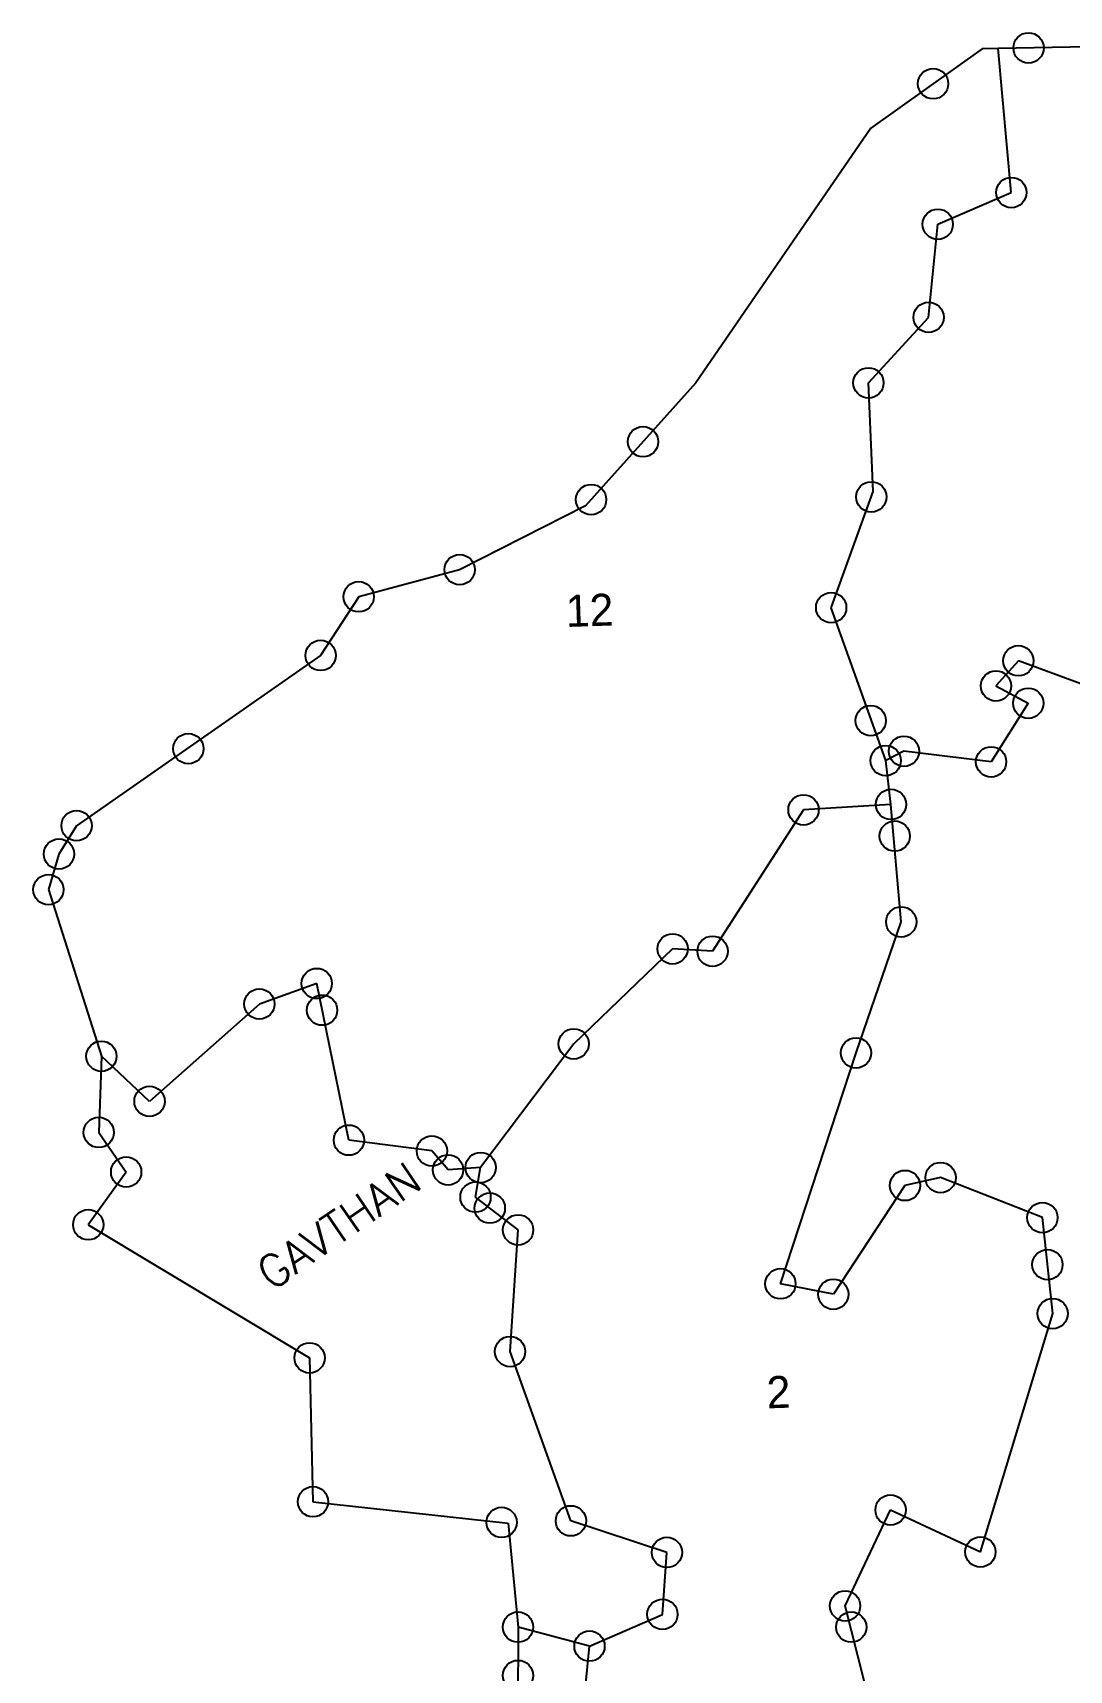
# Model space of a CAD drawing. Header units: metres. Extents: x 278270 to 279465, y 2078206 to 2080031.
# Drawn here: x 278269.9 to 278539.3, y 2079557.9 to 2079983.6 of the extents above; entities that cross this region are included whole.
import ezdxf
from ezdxf.enums import TextEntityAlignment as Align

# ---------------------------------------------------------------- set-up
doc = ezdxf.new("R2010")
doc.units = ezdxf.units.M
for name, color, linetype in [('POLY_PARCEL', 6, 'Continuous'), ('SYM_STONE', 1, 'Continuous'), ('TEXT_MAPIN', 7, 'Continuous'), ('TEXT_PARCEL', 7, 'Continuous'), ('V_BOUND_LINE', 7, 'Continuous')]:
    doc.layers.add(name, color=color, linetype=linetype)
doc.styles.get("Standard").update_dxf_attribs({"font": 'simplex.shx'})
doc.styles.add('TEXT_MAP', font='')
doc.styles.get('TEXT_MAP').set_extended_font_data('Kruti Dev 050')

# ---------------------------------------------------------------- blocks, each defined once
blk = doc.blocks.new('STONE')
blk.add_circle((0, 0), 0.851)

msp = doc.modelspace()

# ---------------------------------------------------------------- linework, layer by layer
for centre in [(278528.74, 2079979.68), (278503.93, 2079970.37), (278524.26, 2079942.08), (278505.15, 2079933.83), (278502.76, 2079909.62), (278487.12, 2079892.59), (278428.53, 2079877.29), (278415.03, 2079862.23), (278487.86, 2079862.94), (278380.85, 2079844.01), (278354.62, 2079836.97), (278477.43, 2079834.13), (278344.72, 2079821.71), (278526.09, 2079820.33), (278520.26, 2079813.79), (278528.67, 2079809.3), (278487.72, 2079804.77), (278310.34, 2079797.47), (278491.61, 2079794.37), (278496.36, 2079796.8), (278519.01, 2079794.05), (278470.24, 2079781.57), (278492.98, 2079782.97), (278281.27, 2079777.45), (278493.96, 2079774.75), (278495.64, 2079752.43), (278436.21, 2079745.43), (278446.6, 2079744.8), (278343.72, 2079736.42), (278328.8, 2079731.09), (278345.11, 2079729.49), (278287.73, 2079717.5), (278410.51, 2079720.73), (278483.89, 2079718.37), (278300.24, 2079705.78), (278287.04, 2079697.71), (278352.06, 2079695.69), (278373.64, 2079692.88), (278294.17, 2079687.41), (278377.85, 2079687.96), (278386.31, 2079688.57), (278496.62, 2079683.9), (278505.86, 2079685.95), (278384.98, 2079680.88), (278388.7, 2079678.02), (278532.35, 2079675.54), (278284.31, 2079673.7), (278396.06, 2079672.35), (278533.66, 2079663.32), (278464.25, 2079658.34), (278478, 2079655.62), (278535.01, 2079650.6), (278393.96, 2079640.72), (278341.85, 2079639.08), (278342.73, 2079601.67), (278492.87, 2079599.53), (278391.76, 2079596.31), (278409.77, 2079596.71), (278434.74, 2079588.49), (278516.23, 2079588.61), (278433.58, 2079572.4), (278481.06, 2079574.59), (278396.03, 2079569.08), (278482.66, 2079569.07), (278414.61, 2079564.13), (278396.02, 2079556.5)]:
    msp.add_circle(centre, 3.94)
at = {"layer": 'POLY_PARCEL'}
for p, q in [((278524.26, 2079942.08), (278520.88, 2079979.54)), ((278505.15, 2079933.83), (278524.26, 2079942.08)), ((278502.76, 2079909.62), (278505.15, 2079933.83)), ((278487.12, 2079892.59), (278502.76, 2079909.62)), ((278488.36, 2079864.37), (278487.12, 2079892.59)), ((278477.43, 2079834.13), (278488.36, 2079864.37)), ((278491.61, 2079794.37), (278477.43, 2079834.13)), ((278526.09, 2079820.33), (278520.26, 2079813.79)), ((278566.94, 2079805.16), (278526.09, 2079820.33)), ((278520.26, 2079813.79), (278528.67, 2079809.3)), ((278528.67, 2079809.3), (278519.01, 2079794.05)), ((278496.36, 2079796.8), (278491.61, 2079794.37)), ((278492.98, 2079782.97), (278491.61, 2079794.37)), ((278519.01, 2079794.05), (278496.36, 2079796.8)), ((278470.24, 2079781.57), (278446.6, 2079744.8)), ((278492.98, 2079782.97), (278470.24, 2079781.57)), ((278495.64, 2079752.43), (278492.98, 2079782.97)), ((278483.89, 2079718.37), (278495.64, 2079752.43)), ((278436.21, 2079745.43), (278410.51, 2079720.73)), ((278446.6, 2079744.8), (278436.21, 2079745.43)), ((278343.72, 2079736.42), (278328.8, 2079731.09)), ((278352.06, 2079695.69), (278343.72, 2079736.42)), ((278328.8, 2079731.09), (278300.24, 2079705.78)), ((278300.24, 2079705.78), (278287.73, 2079717.5)), ((278410.51, 2079720.73), (278386.31, 2079688.57)), ((278464.25, 2079658.34), (278483.89, 2079718.37)), ((278373.64, 2079692.88), (278352.06, 2079695.69)), ((278377.85, 2079687.96), (278373.64, 2079692.88)), ((278386.31, 2079688.57), (278377.85, 2079687.96)), ((278384.98, 2079680.88), (278386.31, 2079688.57)), ((278496.62, 2079683.9), (278478, 2079655.62)), ((278505.86, 2079685.95), (278496.62, 2079683.9)), ((278532.35, 2079675.54), (278505.86, 2079685.95)), ((278396.06, 2079672.35), (278384.98, 2079680.88)), ((278535.01, 2079650.6), (278532.35, 2079675.54)), ((278393.96, 2079640.72), (278396.06, 2079672.35)), ((278478, 2079655.62), (278464.25, 2079658.34)), ((278516.23, 2079588.61), (278535.01, 2079650.6)), ((278409.77, 2079596.71), (278393.96, 2079640.72)), ((278481.06, 2079574.59), (278492.87, 2079599.53)), ((278492.87, 2079599.53), (278516.23, 2079588.61)), ((278434.74, 2079588.49), (278409.77, 2079596.71)), ((278433.58, 2079572.4), (278434.74, 2079588.49)), ((278414.61, 2079564.13), (278433.58, 2079572.4)), ((278488.46, 2079545.49), (278481.06, 2079574.59)), ((278414.61, 2079564.13), (278396.03, 2079569.08)), ((278409.74, 2079513.8), (278414.61, 2079564.13))]:
    msp.add_line(p, q, dxfattribs=at)
at = {"layer": 'V_BOUND_LINE'}
for p, q in [((278655.35, 2079982.01), (278520.88, 2079979.54)), ((278516.65, 2079979.46), (278487.75, 2079958.8)), ((278520.88, 2079979.54), (278516.65, 2079979.46)), ((278487.75, 2079958.8), (278442.22, 2079892.56)), ((278442.22, 2079892.56), (278413.58, 2079860.61)), ((278413.58, 2079860.61), (278380.85, 2079844.01)), ((278380.85, 2079844.01), (278354.62, 2079836.97)), ((278354.62, 2079836.97), (278344.72, 2079821.71)), ((278344.72, 2079821.71), (278281.27, 2079777.45)), ((278281.27, 2079777.45), (278276.7, 2079770.09)), ((278276.7, 2079770.09), (278273.96, 2079760.82)), ((278273.96, 2079760.82), (278287.73, 2079717.5)), ((278287.73, 2079717.5), (278287.04, 2079697.71)), ((278287.04, 2079697.71), (278294.17, 2079687.41)), ((278294.17, 2079687.41), (278284.31, 2079673.7)), ((278284.31, 2079673.7), (278341.85, 2079639.08)), ((278341.85, 2079639.08), (278342.73, 2079601.67)), ((278342.73, 2079601.67), (278393.43, 2079596.13)), ((278393.43, 2079596.13), (278396.03, 2079569.08)), ((278396.03, 2079569.08), (278395.95, 2079510.17))]:
    msp.add_line(p, q, dxfattribs=at)

# ---------------------------------------------------------------- block references
at = {"layer": 'SYM_STONE', "xscale": 4.628261396113355, "yscale": 4.628261396113355, "zscale": 4.628261396113355, "rotation": 1.880863964289881}
for p in [(278276.7, 2079770.09), (278273.96, 2079760.82)]:
    msp.add_blockref('STONE', p, dxfattribs=at)

# ---------------------------------------------------------------- texts
at = {"layer": 'TEXT_MAPIN'}
msp.add_text('GAVTHAN', height=8.331, rotation=34.429, dxfattribs=at).set_placement((278331.95, 2079656.37))
at = {"layer": 'TEXT_PARCEL', "style": 'TEXT_MAP'}
for s, height, p in [('12', 8.331, (278414.63, 2079833.54)), ('2', 8.33, (278463.75, 2079630.27))]:
    msp.add_text(s, height=height, rotation=1.8809, dxfattribs=at).set_placement(p, align=Align.MIDDLE)

doc.saveas('drawing.dxf')
